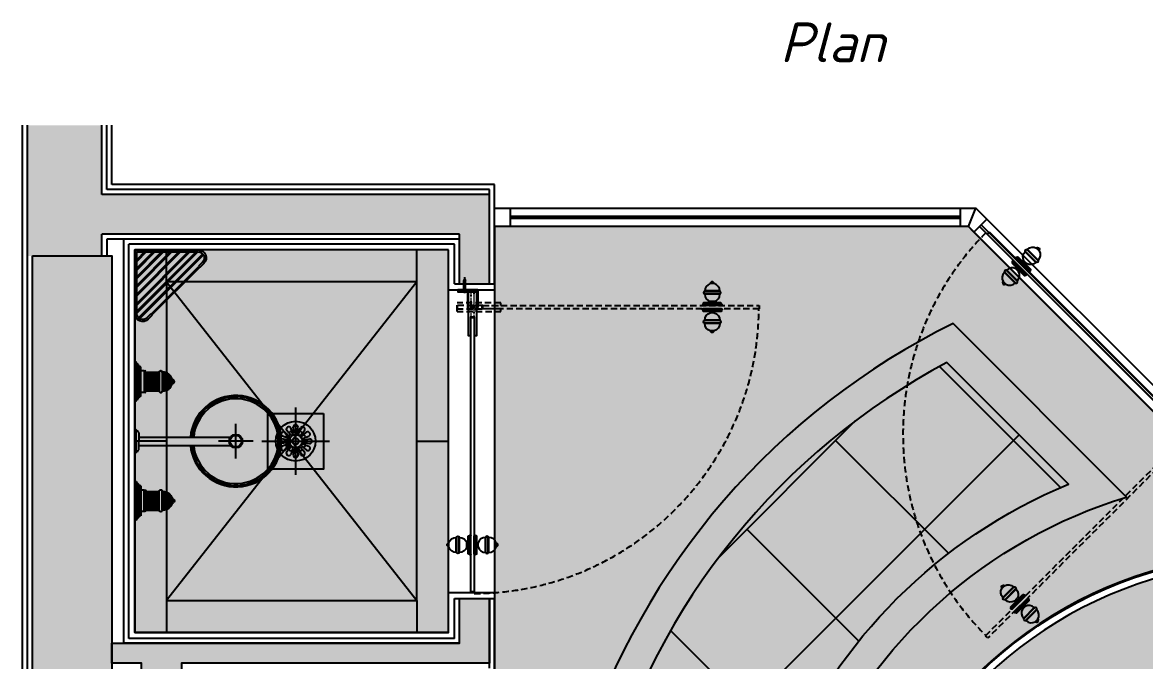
# Model space of a CAD drawing. Header units: millimetres. Extents: x -2167 to 6463, y 877 to 4714.
# Drawn here: x 2012 to 4836, y 3108 to 4714 of the extents above; entities that cross this region are included whole.
import ezdxf

# ---------------------------------------------------------------- set-up
doc = ezdxf.new("R2010")
doc.units = ezdxf.units.MM
doc.linetypes.add('ACAD_ISO03W100', pattern=[30, 12, -18])
doc.linetypes.add('HIDDEN2', pattern=[4.762499999999999, 3.175, -1.5875])
for name, color, linetype in [('1', 7, 'Continuous'), ('Doors', 3, 'Continuous'), ('floor', 172, 'Continuous'), ('G_board', 3, 'Continuous'), ('hatch', 252, 'Continuous'), ('sanit acces', 175, 'Continuous'), ('Sanitari', 144, 'Continuous'), ('stone', 4, 'Continuous'), ('tile', 210, 'Continuous'), ('wall', 5, 'Continuous')]:
    doc.layers.add(name, color=color, linetype=linetype)
doc.layers.add('marble', color=7, linetype='Continuous', true_color=0xfff8db)
doc.styles.add('ISO', font='isocpeui.ttf')

# ---------------------------------------------------------------- blocks, each defined once
blk = doc.blocks.new('1610')
at = {"lineweight": 0}
h = blk.add_hatch(color=254, dxfattribs=at)
edge = h.paths.add_edge_path()
edge.add_arc((0, 0), 805, 0, 360)
at = {"color": 0, "lineweight": 0}
for centre, radius in [((0, 0), 805), ((0, 0), 761.1782014534353), ((0, 0), 751.1782014534542), ((0, 0), 612.4648799058151), ((0, 0), 595.3313789660756), ((-530.3921709597344, 6.621121428906918e-10), 46.57168988481109), ((-530.3921709597926, 6.039044819772243e-10), 30.52374578380661)]:
    blk.add_circle(centre, radius, dxfattribs=at)
for centre, radius, start, end in [((-732.6713391026715, 8.738947474084853), 19.73517700356676, 38.29237783301961, 158.2923778334063), ((-693.0598328752094, 8.512870408594608e-10), 31.96170538986819, 139.0010201702031, 220.9989798294822), ((-745.2295744260191, 7.785274647176266e-10), 35.01909332613735, 323.2182391309551, 36.78176086904488), ((-732.6713391026715, -8.738947472513246), 19.73517700356676, 201.7076221662063, 321.7076221669804)]:
    blk.add_arc(centre, radius, start, end, dxfattribs=at)
blk = doc.blocks.new('FLOOR DRAIN (top)')
at = {"color": 40}
for p, q in [((-7.275957614183426e-12, -84.83372583614255), (-7.275957614183426e-12, 84.83372583614255)), ((-84.83372583614255, 0), (84.83372583614255, 0))]:
    blk.add_line(p, q, dxfattribs=at)
at = {"color": 0}
for p, q in [((-6.828138290482457, 17.82054159107565), (-12.38042285987467, 33.43004157977293)), ((-2.996929575565446, 18.84711087291362), (-5.993260083647328, 35.14147668758915)), ((2.996929575419927, 18.84711087231244), (5.993260083640052, 35.14147668759006)), ((6.828138290467905, 17.82054159107565), (12.38042285986012, 33.43004157977293)), ((-18.84711087230244, 2.996929575423565), (-35.14147668758233, 5.99326008364369)), ((-17.82054159166728, 6.828138290660263), (-33.4300415797843, 12.38042285985966)), ((-14.82361201565072, 12.01897258181589), (-27.43678149614425, 22.7610538277072)), ((-12.01897258224199, 14.8236120161032), (-22.76105382772221, 27.43678149612742)), ((12.01897258222743, 14.8236120161032), (22.76105382770766, 27.43678149612742)), ((14.82361201563617, 12.01897258181589), (27.4367814961297, 22.7610538277072)), ((17.82054159165273, 6.828138290660263), (33.43004157976975, 12.38042285985966)), ((18.84711087228789, 2.996929575423565), (35.14147668756777, 5.99326008364369)), ((-18.84711087290634, -2.996929575561808), (-35.14147668758233, -5.99326008364369)), ((-17.82054159166, -6.828138290604329), (-33.43004157979158, -12.38042285975462)), ((-14.823612015658, -12.01897258176905), (-27.4367814961879, -22.7610538276208)), ((-12.01897258225654, -14.823612016065), (-22.76105382778042, -27.43678149605603)), ((-6.828138290511561, -17.82054159105382), (-12.38042285994743, -33.43004157973382)), ((-2.996929575565446, -18.84711087291362), (-5.993260083647328, -35.14147668758915)), ((2.996929575419927, -18.84711087231244), (5.993260083640052, -35.14147668759006)), ((6.828138290467905, -17.8205415910752), (12.38042285986012, -33.43004157977248)), ((12.01897258222743, -14.82361201610274), (22.76105382770766, -27.43678149612697)), ((14.82361201563617, -12.01897258181543), (27.4367814961297, -22.76105382770675)), ((17.82054159165273, -6.828138290659808), (33.43004157976975, -12.38042285985921)), ((18.84711087289179, -2.996929575561808), (35.14147668756777, -5.99326008364369))]:
    blk.add_line(p, q, dxfattribs=at)
blk.add_lwpolyline([(-70.00000000000728, 70), (69.99999999999272, 70), (69.99999999999272, -70), (-70.00000000000728, -70), (-70.00000000000728, 70)], dxfattribs=at)
for centre, radius in [((-7.275957614183426e-12, 0), 50), ((-7.275957614183426e-12, 0), 16.52961161126177), ((0, 0), 7.8)]:
    blk.add_circle(centre, radius, dxfattribs=at)
for centre, radius, start, end in [((-17.50542444628081, 30.32028454900819), 5.9946834821357, 31.24860867098381, 208.7513913291787), ((-7.275957614183426e-12, 35.01084889254844), 5.9946834821357, 1.248608670874436, 178.7513913291255), ((17.50542444626626, 30.32028454900819), 5.9946834821357, 331.2486086708213, 148.7513913290162), ((-35.01084889254707, 0), 5.9946834821357, 91.24860867095373, 268.7513913290463), ((-30.32028454901592, 17.50542444626944), 5.9946834821357, 61.24860867083832, 238.7513913291243), ((0, 0), 27, 170.5589317933889, 189.4410682066368), ((0, 0), 27, 140.5589317934831, 159.4410682067066), ((-19.62613680682261, 0), 3.096525195560387, 284.5710687886054, 75.42893121139467), ((-16.99673305286706, 9.813068403410853), 3.096525195560387, 254.5710687886634, 45.42893121139386), ((0, 0), 27, 110.5589317935191, 129.4410682067642), ((-9.813068403418583, 16.99673305285569), 3.096525195560387, 224.5710687884776, 15.42893121138847), ((0, 0), 27, 80.55893179332888, 99.44106820667538), ((-7.275957614183426e-12, 19.62613680682216), 3.096525195560387, 194.5710687885867, 345.4289312114133), ((9.813068403404031, 16.99673305285569), 3.096525195560387, 164.5710687886115, 315.4289312115224), ((0, 0), 27, 50.55893179325238, 69.44106820648092), ((16.99673305285251, 9.813068403410853), 3.096525195560387, 134.5710687886061, 285.4289312113365), ((19.62613680680806, 0), 3.096525195560387, 104.5710687886053, 255.4289312113946), ((0, 0), 27, 20.55893179331781, 39.44106820653699), ((0, 0), 27, 350.5589317933632, 9.44106820661111), ((30.32028454900137, 17.50542444626944), 5.9946834821357, 301.2486086708757, 118.7513913291617), ((35.01084889253252, 0), 5.9946834821357, 271.2486086709537, 88.75139132904629), ((-30.32028454904503, -17.5054244461744), 5.9946834821357, 121.2486086708216, 298.7513913287586), ((0, 0), 27, 200.558931793147, 219.4410682064364), ((-17.5054244463463, -30.32028454895317), 5.9946834821357, 151.2486086706843, 328.7513913288825), ((-16.99673305286706, -9.813068403357192), 3.096525195560387, 314.5710687885147, 105.4289312113227), ((0, 0), 27, 230.5589317931862, 249.4410682064626), ((-9.813068403440411, -16.99673305282477), 3.096525195560387, 344.5710687883499, 135.428931211137), ((0, 0), 27, 260.5589317933246, 279.4410682066711), ((-7.275957614183426e-12, -19.62613680682216), 3.096525195560387, 14.57106878858668, 165.4289312114133), ((9.813068403404031, -16.99673305285523), 3.096525195560387, 44.5710687884776, 195.4289312113885), ((0, 0), 27, 290.5589317935191, 309.4410682067476), ((17.50542444626626, -30.32028454900774), 5.9946834821357, 211.2486086709838, 28.75139132917867), ((16.99673305285251, -9.813068403410398), 3.096525195560387, 74.57106878866347, 225.4289312113939), ((0, 0), 27, 320.558931793463, 339.4410682066821), ((30.32028454900137, -17.50542444626899), 5.9946834821357, 241.2486086708383, 58.75139132912432), ((-7.275957614183426e-12, -35.01084889254844), 5.9946834821357, 181.2486086708744, 358.7513913291256)]:
    blk.add_arc(centre, radius, start, end, dxfattribs=at)
blk = doc.blocks.new('corner soap basket(top)')
at = {"color": 0}
for p, q in [((158.592560498073, -5), (5, -158.5925604980748)), ((154.3499198109494, -5.000000000001819), (5, -154.3499198109539)), ((134.8324915610137, -5.000000000000909), (5, -134.8324915610174)), ((139.0751322481374, -5), (5, -139.0751322481392)), ((134.8324915610137, -5.000000000000909), (5, -134.8324915610174)), ((115.3150633110781, -5), (5, -115.3150633110781)), ((111.0724226239545, -5.000000000000909), (5, -111.0724226239563)), ((93.6763147175734, -4.999999999998181), (5, -93.67631471756886)), ((89.43367403044977, -4.999999999999091), (5, -89.43367403044795)), ((72.03756612406869, -5), (5, -72.0375661240696)), ((67.79492543694505, -5.000000000000909), (5, -67.79492543694778)), ((50.39881753057125, -5), (5, -50.39881753057034)), ((46.15617684344761, -4.999999999999091), (5, -46.15617684344579)), ((28.76006893705926, -5), (5, -28.76006893706108)), ((24.51742824993562, -5.000000000000909), (5, -24.51742824993926)), ((171.0894101196827, -9.899258284782263), (9.899258284778625, -171.0894101196845)), ((172.8946793680734, -12.33662972351522), (12.33662972351158, -172.894679368077)), ((41.20963209812908, -161.4177848998424), (161.4177848998297, -41.20963209812908)), ((43.3309524416909, -163.5391052434034), (163.5391052433915, -43.33095244168999)), ((160.7106781186594, -40.50252531694423), (164.2462120245909, -44.03805922287575)), ((40.50252531694423, -160.7106781186567), (44.03805922287575, -164.2462120245882))]:
    blk.add_line(p, q, dxfattribs=at)
for points in [[(0, 0), (160, 0, -0.6681786379192531), (174.1421356237333, -34.14213562373061), (164.2462120245909, -44.03805922287393)], [(44.03805922287575, -164.2462120245882), (34.14213562373334, -174.1421356237306, -0.668178637919275), (0, -160), (0, 0)], [(40.50252531694423, -160.7106781186558), (30.60660171780182, -170.6066017177982, -0.6681786379193446), (5, -160), (5, -5), (160, -5, -0.6681786379192852), (170.6066017178018, -30.60660171779818), (160.7106781186594, -40.5025253169415)]]:
    blk.add_lwpolyline(points, format="xyb", dxfattribs=at)
blk = doc.blocks.new('PP3UU (top)')
at = {"color": 0}
for p, q in [((0, 29.51732282142621), (0, -29.51732282142621)), ((0, 29.51732282142621), (2.71216874444508, 29.51732282142621)), ((3.99168910481967, -27.30604903740459), (3.99168910481967, 27.30604903744643)), ((10.12613449250784, 21.5233671526039), (10.12613449251512, 2.091837814077735e-11)), ((10.12613449250784, 10.5), (240.9650633133424, 10.5)), ((10.12613449250784, -21.52336715256206), (10.12613449251512, 2.091837814077735e-11)), ((10.12613449251512, -10.49999999999727), (240.9650633133424, -10.50000000001546)), ((0, -29.51732282142621), (2.71216874444508, -29.51732282142621))]:
    blk.add_line(p, q, dxfattribs=at)
at = {"color": 40}
for p, q in [((254.4999999999927, -43.4523721938649), (254.4999999999927, 43.45237219385581)), ((297.9523721938531, -7.275957614183426e-12), (211.0476278061324, -7.275957614183426e-12))]:
    blk.add_line(p, q, dxfattribs=at)
at = {"color": 0}
for radius in [17.1302221559381, 14.5]:
    blk.add_circle((254.4999999999927, -4.547473508864641e-12), radius, dxfattribs=at)
for centre, radius, start, end in [((254.4999999999927, -4.547473508864641e-12), 115.0066938353048, 185.2383439389275, 174.7616560610725), ((254.4999999999927, -4.547473508864641e-12), 111.3578819268951, 185.4104901309179, 174.5895098690821), ((254.4999999999927, -4.547473508864641e-12), 106.659214532483, 185.6495978615619, 174.3504021384382), ((1.584390446376347, 27.38892633853538), 2.408724865562433, 358.0282276890999, 62.08212359479052), ((-2.002377297452767, 14.98093192917258), 13.7805753469162, 28.34357964166875, 64.21035483496034), ((1.584390446376347, -27.38892633853538), 2.408724865562433, 297.9178764052095, 1.971772310900144), ((-2.002377297452767, -14.98093192913075), 13.7805753469162, 295.7896451650397, 331.6564203583313)]:
    blk.add_arc(centre, radius, start, end, dxfattribs=at)
blk = doc.blocks.new('shower knob(side view)')
at = {"color": 0}
for p, q in [((-6.174000008075382, 95.32569999987754), (6.17399999195186, 95.32569999987754)), ((-6.174000008075382, 95.32569999987754), (-6.174000008082658, 94.06469999991532)), ((-6.174000008082658, 94.06469999991532), (6.205052786615852, 94.06469999984256)), ((-4.410000008065253, 97.84769999986747), (4.409999991949007, 97.84769999986747)), ((6.17399999195186, 95.32569999987754), (6.173999991944584, 94.06469999984984)), ((-23.87831745684525, 70.988400000002), (23.87831744072173, 70.98839999974734)), ((-23.87831745687436, 69.47519999999713), (23.87831744063442, 69.47519999999713)), ((-23.87831745687436, 61.9091999999946), (23.87831744063442, 61.9091999999946)), ((-23.87831745687436, 60.39600000000064), (23.87831744068535, 60.39600000000064)), ((-23.31000000812492, 27.60999999999331), (-23.31000000812492, 60.39599999999336)), ((-22.78126188825263, 60.39600000000064), (-22.78126188825991, 27.60999999999331)), ((-22.05140572642995, 60.39600000000064), (-22.05140572645178, 27.60999999999331)), ((-21.35080769966589, 60.39600000000064), (-21.35080769966589, 27.60999999999331)), ((-20.33777477130207, 60.39600000000064), (-20.33777477128024, 27.60999999999331)), ((-19.91158789963811, 60.39600000000064), (-19.91158789963811, 27.60999999999331)), ((-17.83386235803482, 60.39600000000064), (-17.83386235802755, 27.60999999999331)), ((-16.50753181119944, 60.39600000000064), (-16.50753181120672, 27.60999999999331)), ((-14.15529530622007, 60.39600000000064), (-14.15529530622734, 27.60999999999331)), ((-12.07132375053334, 60.39600000000064), (-12.07132375054061, 27.60999999999331)), ((-9.510025099720224, 60.39600000000064), (-9.510025099720224, 27.60999999999331)), ((-6.905312774382764, 60.39600000000064), (-6.90531277439004, 27.60999999999331)), ((-4.229051271096978, 60.39600000000064), (-4.229051271082426, 27.60999999999331)), ((-1.361323750541487, 60.39600000000064), (-1.361323750541487, 27.60999999999331)), ((1.361323734432517, 60.39600000000064), (1.361323734439793, 27.60999999999331)), ((4.26010404961562, 60.39600000000064), (4.260104049630172, 27.60999999999331)), ((6.936365552930511, 60.39600000000064), (6.936365552930511, 27.60999999999331)), ((9.541077878260694, 60.39600000000064), (9.541077878260694, 27.60999999999331)), ((12.10237652909564, 60.39600000000064), (12.10237652908108, 27.60999999999331)), ((14.18634808478237, 60.39600000000064), (14.18634808477509, 27.60999999999331)), ((16.53858458975446, 60.39600000000064), (16.53858458975446, 27.60999999999331)), ((17.86491513656074, 60.39600000000064), (17.86491513656802, 27.60999999999331)), ((19.9426406781713, 60.39600000000064), (19.94264067817858, 27.60999999999331)), ((20.3272205319081, 60.39600000000064), (20.3272205319081, 27.60999999999331)), ((21.35080768341868, 60.39600000000064), (21.35080768341868, 27.60999999999331)), ((22.08245850497769, 60.39600000000064), (22.08245850499225, 27.60999999999331)), ((22.81231466680038, 60.39600000000064), (22.81231466680038, 27.60999999999331)), ((23.30999999195046, 27.60999999999331), (23.30999999195046, 60.39599999999336)), ((-49.99999999999272, 0), (49.99999999999272, 0)), ((-44.99999999999272, 5.000000000021828), (45, 5.000000000163709)), ((-40.99999999999272, 8.999999999992724), (41, 8.999999999992724)), ((-38.99999999999272, 10.99999999999272), (39, 10.99999999999272)), ((37.50000000000728, 14.99999999999272), (-37.49999999999272, 14.99999999999272)), ((-37.49999999999272, 14.99999999999272), (-37.49999999999272, 10.99999999999272)), ((-27.09000000813103, 23.82699999999022), (27.09000872382603, 23.82699999999022)), ((-27.0900000081383, 23.82699999999022), (-27.09000000813103, 14.99999999999272)), ((-25.20000000813161, 27.60999999999331), (25.19999999194988, 27.60999999999331)), ((27.09000872382603, 23.82699999999022), (27.09000872381876, 14.99999999999272)), ((37.50000000000728, 14.99999999999272), (37.50000000000728, 10.99999999999272))]:
    blk.add_line(p, q, dxfattribs=at)
blk.add_lwpolyline([(22.99531504541665, 14.99999999999272), (-22.99531504540209, 14.99999999999272)], dxfattribs=at)
for centre, radius, start, end in [((-44.99999999999272, 0), 5, 90, 180), ((-40.99999999999272, 5), 4, 89.9999998570096, 180), ((-38.99999999999272, 9), 2, 90, 180), ((39, 8.99999999996362), 2, 359.9999999997916, 90), ((41, 4.99999999996362), 4, 359.9999999997916, 90.00000014257353), ((44.99999999999272, -4.001776687800884e-11), 5, 359.9999999997916, 90)]:
    blk.add_arc(centre, radius, start, end, dxfattribs=at)
for centre, major_axis, ratio, start_param, end_param in [((-8.061761036515236e-09, 70.98839999987467), (1.047006039384112e-09, 23.89726849434171), 0.9992069785901462, 0.262878660314567, 1.570897669687058), ((1.826704582264938, 70.7621122240671), (2.918748549068507e-09, 24.62853619416965), 0.9992069785899333, 0.3296301994474866, 1.561608165743972), ((2.435731389530702, 71.07897266492728), (-2.425275059872128e-09, 24.50673872273956), 0.9992069785902998, 0.3541691126635977, 1.574492162039661), ((5.677294415159849, 70.69975925869585), (5.176334895781702e-09, 26.0373160019231), 0.9992069785900203, 0.4570377649190847, 1.559710443428666), ((6.702236941848241, 70.41892354509037), (-6.571520838603903e-09, 26.64103415994374), 0.9992069785902775, 0.4787536632175904, 1.549418784338781), ((8.664723113790387, 71.38282768212957), (-2.889968269314154e-09, 26.52254910506027), 0.9992069785899803, 0.544875129882203, 1.585668284150211), ((12.45223547725618, 70.69917200052441), (1.555811802258059e-09, 28.98419434341907), 0.9992069785898644, 0.6331845885163476, 1.560817343258512), ((16.56161016668921, 71.21815992835036), (2.566512285042093e-09, 30.74214256853016), 0.9992069785897753, 0.7330054277140738, 1.578270173793978), ((19.62221104131459, 72.3178068332345), (-1.80025001136038e-09, 31.7465354923154), 0.9992069785900509, 0.8161703024044678, 1.612684225819881), ((24.92766171297262, 73.28092492969154), (-1.341433250518257e-08, 34.54118060616594), 0.9992069785908669, 0.9251559532139013, 1.637215926449135), ((32.297904088613, 74.77919938728883), (4.812335984933723e-09, 39.41703758409474), 0.9992069785898282, 1.059545933773482, 1.667116790798849), ((-8.314326178660849, 98.70400738938042), (-3.919171503131757e-09, 4.000153902332207), 0.999206978589995, 3.706675288387369, 4.49665074164573), ((50.60622382083966, 75.15196620899587), (6.294900702273317e-09, 55.09981369705093), 0.9992069785896692, 1.220426735588988, 1.646432493764808), ((-8.061761036515236e-09, 95.32569999988482), (2.613325688434815e-13, 4.665699999987055), 0.9992069785905858, -0.9997168573427507, 0.9997168573428628), ((198.8082700979576, 74.83953144203406), (3.358284650484213e-08, 200.3654724267974), 0.9992069785863301, 1.474697979125479, 1.590018044930262), ((-198.8082701140738, 74.83953144203406), (7.217763226502533e-08, 200.3654724246129), 0.9992069785972078, 4.693167262776534, 4.808487328582578), ((-50.60622383696318, 75.15196620899587), (-6.305023291853212e-09, 55.09981369705445), 0.9992069785897372, 4.636752813414598, 5.062758571590392), ((-32.29790410472924, 74.77919938728883), (-4.801627419955397e-09, 39.41703758409472), 0.9992069785898288, 4.616068516381008, 5.223639373406376), ((-24.92766172908887, 73.28092492969154), (-2.824178893213092e-09, 34.54118060618726), 0.9992069785901978, 4.645969380260744, 5.358029353495472), ((-19.62221105743083, 72.3178068332345), (-1.317672972151145e-08, 31.74653549233051), 0.9992069785895428, 4.670501080888331, 5.467015004303277), ((-16.56161018280545, 71.21815992835036), (1.397581093430644e-09, 30.74214256851563), 0.9992069785902491, 4.704915133514449, 5.550179879594881), ((8.314326162544603, 98.70400738938042), (4.781875784765024e-09, 4.000153902333964), 0.9992069785913225, 1.786534565749256, 2.576510019007022), ((-12.4522354933797, 70.69917200052441), (-1.172347369595747e-09, 28.98419434342133), 0.9992069785900375, -1.560817343245293, -0.6331845885032346), ((-8.66472312991391, 71.38282768212957), (5.95864482751423e-09, 26.52254910505461), 0.9992069785904707, 4.69751702314498, 5.738310177413344), ((-6.702236957964487, 70.41892354509037), (-6.870335643690329e-09, 26.6410341599547), 0.9992069785898835, -1.549418784842944, -0.4787536637225371), ((-5.677294431283372, 70.69975925869585), (-5.17284993063504e-09, 26.03731600192309), 0.9992069785900205, -1.559710443428533, -0.4570377649189505), ((-2.435731405646948, 71.07897266492728), (1.608911055738364e-09, 24.50673872273816), 0.9992069785900598, 4.708693145106638, 5.929016194482857), ((-1.82670459838846, 70.7621122240671), (7.665180214829195e-09, 24.62853619416392), 0.9992069785901595, -1.561608165314568, -0.3296301990174053), ((-8.061761036515236e-09, 70.98839999987467), (-1.780721601663642e-09, 23.89726849434206), 0.9992069785902189, 4.712388980310233, 6.020306646826742), ((-23.87831745680887, 65.69219999999768), (-1.095157298244635e-09, 3.782999999999902), 0.9992069785900636, -2.897242445953907e-10, 3.141592653300069), ((-23.87831745684525, 70.2318000000123), (-2.772665143030834e-09, 0.7566000000001623), 0.9992069785898231, -3.677170790084006e-09, 3.141592649912623), ((-23.87831745687436, 61.15260000000126), (2.316662589853131e-09, 0.7566000000001621), 0.9992069785898235, 2.987374347895866e-09, 3.141592656577167), ((23.87831744068535, 70.23179999999411), (-3.55330638028872e-09, 0.7565999999999347), 0.9992069785901233, 3.141592648812658, 6.283185302402451), ((23.87831744063442, 65.69219999999768), (-1.095157298244635e-09, 3.782999999999902), 0.9992069785900636, 3.141592653300068, 6.283185306889862), ((23.87831744068535, 61.15260000000126), (-4.985617821473929e-09, 0.7565999999999347), 0.9992069785901233, 3.14159264699506, 6.283185300584853), ((-25.20000000813161, 25.71849999999176), (7.434643805509004e-10, 1.891499999999951), 0.9992069785881401, 3.933671166578279e-10, 3.14159265398316), ((25.19999999194988, 25.71849999999176), (-1.59495185103974e-09, 1.89149999999995), 0.9992069785919867, 3.141592652745903, 6.283185306335696)]:
    blk.add_ellipse(centre, major_axis=major_axis, ratio=ratio, start_param=start_param, end_param=end_param, dxfattribs=at)
blk = doc.blocks.new('detail1')
at = {"color": 40}
for p, q in [((31.2200011071327, 33), (-8.610556093932246, 33)), ((-50.99999999998545, 13), (-36.99999999998545, 13)), ((-43.99999999998545, 20), (-43.99999999998545, 6))]:
    blk.add_line(p, q, dxfattribs=at)
for p, q in [((-2.5, 35), (-5, 37.5)), ((-2.5, 30.99999999999272), (-5, 28.49999999998545)), ((-2.5, 35), (23.50000000000728, 34.99999999999272)), ((-2.5, 31), (23.50000000000728, 31)), ((27.00000000162254, 33), (23.50000000162254, 35)), ((27.00000000162254, 33), (23.50000000162254, 31)), ((-5, 25.99999999998545), (-43.99999999999636, 26)), ((0, 0), (-43.99999999999636, -7.275957614183426e-12))]:
    blk.add_line(p, q)
at = {"linetype": 'ACAD_ISO03W100', "ltscale": 0.1}
blk.add_line((-49.99999999998909, 2), (-49.99999999999272, 24), dxfattribs=at)
for points in [[(-3.637978807091713e-12, 35), (0, 50), (-5, 50), (-4.999999999992724, 0), (0, -7.275957614183426e-12), (-3.637978807091713e-12, 31)], [(-4.999999999996362, 24), (-115, 24), (-114.9999999999964, 17), (-69.99999999999272, 17), (-69.99999999999272, 9), (-114.9999999999964, 9), (-114.9999999999964, 2), (-5, 2)]]:
    blk.add_lwpolyline(points)
blk.add_lwpolyline([(-69.99999999999272, 9), (-5, 9), (-5, 17), (-69.99999999999272, 17)], dxfattribs=at)
blk.add_circle((-43.99999999998545, 13), 4, dxfattribs=at)
for centre, radius, start, end in [((-44.73716360600156, 18.21149081802287), 7.823316781247921, 84.59319930041832, 132.2766983454257), ((-44.73716360599792, 7.788509181933478), 7.823316781220514, 227.7233016544201, 275.4068006995817)]:
    blk.add_arc(centre, radius, start, end)
blk = doc.blocks.new('inside towel rail 209')
at = {"color": 0}
for p, q in [((-58.29999999999563, 3.500000006404093), (-58.29999999999563, -3.499999993595907)), ((-56.30000000000291, 4.900000006404184), (-56.30000000000291, -4.89999999359577)), ((-56.30000000000291, 4.900000006404184), (-55.30000000003201, 4.900000006409641)), ((-55.30000000003201, 4.900000006409641), (-55.29999999997381, -4.924645068727045)), ((-37.00000000010186, 18.95104560064613), (-36.99999999989814, -18.95104558783794)), ((-35.8000000000975, 18.95104560066886), (-35.8000000000975, -18.95104558776677)), ((-29.8000000000975, 18.95104560066886), (-29.8000000000975, -18.95104558776677)), ((-28.60000000010041, 18.95104560066886), (-28.60000000010041, -18.9510455878152)), ((-10.30000000016298, 4.900000006409641), (-10.30000000022119, -4.924645068727045)), ((-10.30000000016298, 4.900000006409641), (-7, 4.900000006409641)), ((-56.30000000000291, -4.89999999359577), (-55.29999999998108, -4.899999993590541)), ((-10.30000000022119, -4.924645068736027), (-7, -4.924645068736027))]:
    blk.add_line(p, q, dxfattribs=at)
for points in [[(-7, 21.50000000642683), (-7, -21.59790880518574)], [(-4, 23.00000000642683), (-4, -23.11096911856578)], [(0, 22.99531504541221), (0, -22.99531504541221)]]:
    blk.add_lwpolyline(points, dxfattribs=at)
for centre, radius, start, end in [((-56.30000000001019, 6.403865882020909e-09), 3.699999999989814, 122.720443366297, 237.2795566337029), ((-58.97907009477058, 6.598671570365127), 3.172207694160007, 282.3608905032269, 327.6231498938538), ((-37, 6.404093255696353e-09), 18.95104559424476, 89.99419348250375, 164.9381622426035), ((-36.40000000011059, 18.95104560064885), 0.6, 359.9999999956944, 180.0000000003192), ((-32.8000000000975, 18.95104560062043), 3, 0, 180), ((-29.20000000009895, 18.95104560066886), 0.6, 0, 180.0000000046248), ((-28.600000000195, 6.404093255696353e-09), 18.95104559424476, 15.06183775739655, 90.00580651749627), ((-5.5, 21.50000000642683), 1.5, 0, 180), ((-2, 23.00000000642683), 2, 359.8657859988268, 180), ((-58.97907009477058, -6.598671557556941), 3.172207694160007, 32.37685010614623, 77.63910949677313), ((-37, 6.404093255696353e-09), 18.95104559424476, 195.0618377580836, 270.0000000004169), ((-36.40000000009604, -18.9510455878152), 0.6, 180, 4.62478095122247e-09), ((-32.8000000000975, -18.95104558776677), 3, 180, 0), ((-29.20000000009895, -18.9510455878152), 0.6, 179.9999999953752, 0), ((-28.600000000195, 6.404093255696353e-09), 18.95104559424476, 269.9999999995831, 344.9381622419165), ((-5.5, -21.61096911856578), 1.5, 179.5011453818821, 0), ((-2, -22.99999999357317), 2, 180, 0.1342140011732482)]:
    blk.add_arc(centre, radius, start, end, dxfattribs=at)
blk = doc.blocks.new('glass door 760')
at = {"color": 30, "linetype": 'HIDDEN2', "ltscale": 5}
blk.add_line((-55, 36.49999999998909), (-33, 36.49999999997453), dxfattribs=at)
at = {"color": 40}
for p, q in [((-44, -9.500000000010914), (-44, 4.499999999989086)), ((-51, -2.500000000010914), (-37, -2.500000000010914))]:
    blk.add_line(p, q, dxfattribs=at)
at = {"linetype": 'ACAD_ISO03W100', "ltscale": 0.1}
blk.add_line((-33, -8.500000000010914), (-55, -8.500000000010914), dxfattribs=at)
at = {"color": 30, "linetype": 'HIDDEN2', "ltscale": 5}
for points in [[(-55, 36.49999999998909), (-55, -73.50000000002547), (-48, -73.50000000001091), (-48, -28.50000000001091), (-40, -28.50000000001091), (-40, -73.50000000001091), (-33, -73.50000000001091), (-33, 36.49999999997453)], [(-40, -28.50000000001091), (-40, 36.49999999997453), (-48, 36.49999999997453), (-48, -28.50000000001091)]]:
    blk.add_lwpolyline(points, dxfattribs=at)
blk.add_lwpolyline([(-760, 1.499999999989086), (-68, 1.500000000003638), (-68, -6.499999999996362), (-760, -6.500000000010914)], close=True)
blk.add_lwpolyline([(-48, -723.50000000002), (-48, -26.50000000001091), (-40, -26.50000000001091), (-40, -723.50000000002)], close=True, dxfattribs=at)
at = {"linetype": 'ACAD_ISO03W100', "ltscale": 0.1}
blk.add_circle((-44, -2.500000000010914), 4, dxfattribs=at)
at = {"color": 30, "linetype": 'HIDDEN2', "ltscale": 5}
blk.add_arc((-44, -2.500000000010914), 720.6149640016353, 180.32008482377, 269.6819838689199, dxfattribs=at)
at = {"extrusion": (0, 0, -1), "zscale": -1, "rotation": 270}
blk.add_blockref('inside towel rail 209', (642.2345218124101, 1.500000000003638), dxfattribs=at)
blk.add_blockref('detail1', (0, -15.49999999999636))
at = {"rotation": 90}
blk.add_blockref('inside towel rail 209', (-642.2345218124101, -6.499999999996362), dxfattribs=at)
at = {"xscale": -1, "rotation": 180}
blk.add_blockref('inside towel rail 209', (-48, -605.734521812401), dxfattribs=at)
at = {"extrusion": (0, 0, -1), "xscale": -1, "zscale": -1, "rotation": 180}
blk.add_blockref('inside towel rail 209', (40, -605.734521812401), dxfattribs=at)

msp = doc.modelspace()

# ---------------------------------------------------------------- hatches: boundary and pattern name
at = {"layer": '1', "true_color": 0x202222}
for points in [[(2212.181841193669, 4455.601842262651), (2024.681841193727, 4455.601842262651), (2024.681841193727, 4126.457759684345), (2212.181841193786, 4126.457759684345), (2212.181841193786, 4181.457759683879), (3112.181841193844, 4181.457759683879), (3112.181841193786, 4056.457759683923), (3187.181841193844, 4056.457759683886), (3187.181841193844, 4281.457759683883), (2212.181841193669, 4281.457759683883)], [(2037.149305163446, 4126.457759684345), (2237.181841193727, 4126.457759684345), (2237.181841193727, 1126.457759684345), (2037.149305163446, 1126.457759684345)]]:
    msp.add_hatch(color=250, dxfattribs=at).paths.add_polyline_path(points)
h = msp.add_hatch(color=250, dxfattribs=at)
h.paths.add_polyline_path([(4324.954959263123, 1450.504644864937), (4350.556507032277, 1450.504644864937), (4559.603392212739, 1241.457759684366), (4324.954959263123, 1241.457759684345)], flags=16)
h.paths.add_polyline_path([(5749.016608879465, 3401.457759684356), (6234.310000546364, 3401.457759684359), (6234.310000546247, 2916.164368017598)], flags=17)
h.paths.add_polyline_path([(6463.075260307669, 3401.457759684366), (6463.075260307669, 3501.457759684381), (6334.310000546306, 3501.457759684381), (6334.310000546247, 3676.45775968724), (6234.310000546422, 3676.457759684385), (6234.310000546364, 3501.457759684377), (5206.02370771495, 3501.457759684381), (5065.921652897989, 3641.559814501372), (4995.210974779417, 3570.849136382683), (5164.602351477748, 3401.457759684359), (5607.595252642437, 3401.457759684359), (6234.310000546247, 2774.74301178052), (6234.310000546247, 1868.172507588166), (5607.595252642495, 1241.457759684381), (4701.024748450116, 1241.457759684381), (4401.024748450232, 1541.457759684308), (4212.181841193611, 1541.457759684308), (4212.181841193553, 1241.457759684046), (3112.181841193611, 1241.457759684257), (3112.181841193611, 1541.457759684257), (2412.181841193611, 1541.457759684345), (2412.181841193786, 3101.457759684381), (3187.181841193844, 3101.457759684468), (3187.181841193844, 3263.957759684363), (3112.18184119396, 3263.957759684366), (3112.18184119396, 3151.457759684366), (2237.181841193669, 3151.457759684374), (2237.181841193727, 3101.457759684363), (2312.181841193436, 3101.457759684374), (2312.181841193611, 1441.457759684345), (2999.408723124099, 1441.457759684345), (2999.408723124099, 1241.457759684345), (2237.181841193727, 1241.457759684345), (2237.181841193727, 1141.457759684345), (5649.016608879407, 1141.457759684352), (6334.310000546306, 1826.751151351229), (6334.310000546306, 3401.457759684359)])
at = {"layer": 'hatch', "true_color": 0xfbeca2}
msp.add_hatch(color=41, dxfattribs=at).paths.add_polyline_path([(3004.681841193902, 4061.457759683959), (2374.681841193844, 4061.457759683959), (2374.681841193844, 3258.957759684381), (3004.681841193902, 3258.957759684381)])
h = msp.add_hatch(color=41, dxfattribs=at)
edge = h.paths.add_edge_path()
edge.add_line((2719.156804559258, 1846.457759684345), (3903.81768704197, 1846.457759684323))
edge.add_arc((5159.065582065057, 2315.02905024563), 1339.853101014503, 112.5741946457481, 200.4700925305529, ccw=False)
edge.add_line((4644.723469664314, 3552.226901726703), (4338.601620638889, 3858.348750752393))
edge.add_arc((5160.691182878421, 2315.076577352258), 1748.576635304945, 118.0438948410919, 164.0201739915351)
edge.add_line((3479.681841193844, 2796.457759684497), (2717.633668978669, 2796.457759684454))
edge.add_line((2717.633668978669, 2796.457759684454), (2719.156804559258, 1846.457759684345))
h = msp.add_hatch(color=41, dxfattribs=at)
edge = h.paths.add_edge_path()
edge.add_line((5154.310000546306, 3126.457759684366), (5154.310000546306, 3376.394771556443))
edge.add_line((5154.310000546306, 3376.394771556443), (5597.302901710762, 3376.394771556443))
edge.add_line((5597.302901710762, 3376.394771556443), (6209.310000546306, 2764.387672720834))
edge.add_line((6209.310000546306, 2764.387672720834), (6209.310000546306, 1878.52784664775))
edge.add_line((6209.310000546306, 1878.52784664775), (5597.239913582773, 1266.457759684374))
edge.add_line((5597.239913582773, 1266.457759684374), (4711.380087509839, 1266.457759684374))
edge.add_line((4711.380087509839, 1266.457759684374), (4411.380087509897, 1566.457759684316))
edge.add_line((4411.380087509897, 1566.457759684316), (4405.345044028043, 1572.492803166209))
edge.add_line((4405.345044028043, 1572.492803166209), (4585.08904169107, 1752.236800829236))
edge.add_arc((5154.310000546189, 2321.457759684396), 804.9999999999559, 225.000000000002, 449.9999999999916)
h = msp.add_hatch(color=41, dxfattribs=at)
h.paths.add_polyline_path([(4119.372988674237, 2321.457759684366), (4349.310000546306, 2321.457759684366, -0.1989123673796582), (4585.089041691128, 2890.678718539541), (4422.49902135061, 3053.268738880062, 0.1989123673796555)])
h.paths.add_polyline_path([(4585.089041691128, 2890.678718539541, -0.1924626567974498), (5134.310000546306, 3126.209274128421), (5134.310000546306, 3356.201505035227, 0.1938944738664209), (4422.49902135061, 3053.268738880062)])
h.paths.add_polyline_path([(4349.310000546306, 2321.457759684366), (4119.372988674237, 2321.457759684366, 0.1938944738664221), (4408.493545794598, 1603.925576180118), (4571.122611889063, 1766.55464227455, -0.1924626567974549)])
at = {"layer": 'marble'}
h = msp.add_hatch(color=256, dxfattribs=at)
edge = h.paths.add_edge_path()
edge.add_line((3199.681841193844, 3076.457759684468), (2437.181841193669, 3076.457759684388))
edge.add_line((2437.181841193669, 3076.457759684388), (2439.605946771713, 1566.457759684352))
edge.add_line((2439.605946771713, 1566.457759684352), (4408.356885726942, 1566.457759684312))
edge.add_arc((5160.69118287848, 2315.076577352185), 1061.337377480386, 90.34448708440351, 224.8581695481631, ccw=False)
edge.add_line((5154.310000546306, 3376.39477155645), (4977.533305249613, 3553.171466852844))
edge.add_line((4977.533305249613, 3553.171466852844), (5008.646003618574, 3584.284165221823))
edge.add_line((5008.646003618574, 3584.284165221823), (4392.472409171663, 4200.457759684243))
edge.add_line((4392.472409171663, 4200.457759684243), (3199.681841193844, 4200.457759684243))
edge.add_line((3199.681841193844, 4200.457759684243), (3199.681841193844, 3076.457759684468))
edge = h.paths.add_edge_path(flags=16)
edge.add_line((2639.285130905657, 1766.457759684352), (4024.914192122902, 1766.457759684326))
edge.add_arc((5159.065582065115, 2315.02905024563), 1259.853101014538, 107.016945009599, 205.812327944304, ccw=False)
edge.add_line((4790.363883263577, 3519.723573117226), (4353.994864263543, 3956.092592117606))
edge.add_arc((5160.691182878363, 2315.076577352254), 1828.576635304919, 116.1779677773845, 162.1243327041638)
edge.add_line((3420.389362487913, 2876.362676528719), (2637.50534279758, 2876.457759684457))
edge.add_line((2637.50534279758, 2876.457759684457), (2639.285130905657, 1766.457759684352))
at = {"layer": 'stone', "true_color": 0xa87d05}
h = msp.add_hatch(color=44, dxfattribs=at)
h.paths.add_polyline_path([(3084.681841193902, 4141.457759683959), (2294.681841193844, 4141.457759683959), (2294.681841193844, 3178.957759684381), (3084.681841193902, 3178.957759684381)])
h.paths.add_polyline_path([(3004.681841193902, 4061.457759683959), (2374.681841193844, 4061.457759683959), (2374.681841193844, 3258.957759684381), (3004.681841193902, 3258.957759684381)], flags=16)
h = msp.add_hatch(color=44, dxfattribs=at)
edge = h.paths.add_edge_path(flags=16)
edge.add_line((2719.156804559258, 1846.457759684345), (3903.81768704197, 1846.457759684323))
edge.add_arc((5159.065582065057, 2315.02905024563), 1339.853101014503, 112.5741946457481, 200.4700925305529, ccw=False)
edge.add_line((4644.723469664314, 3552.226901726703), (4338.601620638889, 3858.348750752393))
edge.add_arc((5160.691182878421, 2315.076577352258), 1748.576635304945, 118.0438948410919, 164.0201739915351)
edge.add_line((3479.681841193844, 2796.457759684497), (2717.633668978669, 2796.457759684454))
edge.add_line((2717.633668978669, 2796.457759684454), (2719.156804559258, 1846.457759684345))
edge = h.paths.add_edge_path()
edge.add_line((2639.285130905657, 1766.457759684352), (4024.914192122902, 1766.457759684326))
edge.add_arc((5159.065582065115, 2315.02905024563), 1259.853101014538, 107.016945009599, 205.812327944304, ccw=False)
edge.add_line((4790.363883263577, 3519.723573117226), (4353.994864263543, 3956.092592117606))
edge.add_arc((5160.691182878363, 2315.076577352254), 1828.576635304919, 116.1779677773845, 162.1243327041638)
edge.add_line((3420.389362487913, 2876.362676528719), (2637.50534279758, 2876.457759684457))
edge.add_line((2637.50534279758, 2876.457759684457), (2639.285130905657, 1766.457759684352))

# ---------------------------------------------------------------- linework, layer by layer
at = {"color": 152, "lineweight": 0}
msp.add_line((2237.149305163446, 1501.457759684345), (2237.149305163446, 3170.636788899414), dxfattribs=at)
at = {"color": 164, "lineweight": 0}
msp.add_lwpolyline([(5154.310000546306, 3126.457759684366), (5154.310000546306, 3376.394771556443), (5597.302901710762, 3376.394771556443), (6209.310000546306, 2764.387672720834), (6209.310000546306, 1878.52784664775), (5597.239913582773, 1266.457759684374), (4711.380087509839, 1266.457759684374), (4411.380087509897, 1566.457759684316), (4405.345044028043, 1572.492803166209), (4585.08904169107, 1752.236800829236, 1.49660576266537), (5154.310000546306, 3126.457759684366), (5154.310000546306, 3126.457759684366)], format="xyb", dxfattribs=at)
at = {"layer": 'Doors', "color": 4, "ltscale": 10}
for p, q in [((3239.681841193844, 4246.457759683904), (4372.472409171663, 4246.457759684228)), ((5004.202352801251, 3653.781639908324), (4439.141456703335, 4218.842536006137)), ((4372.472409171663, 4200.457759684243), (3239.681841193786, 4200.45775968521)), ((4985.14852894764, 3607.781639908339), (4406.614544803771, 4186.315624068673))]:
    msp.add_line(p, q, dxfattribs=at)
at = {"layer": 'Doors', "ltscale": 10}
for p, q in [((4372.472409171663, 4200.457759684243), (4372.472409171663, 4246.457759684221)), ((4392.472409171663, 4200.457759684243), (4411.526233025274, 4246.457759684228)), ((3239.181841193611, 4226.457759683886), (4372.472409171605, 4226.457759684221)), ((4372.472409171663, 4220.457759684257), (3239.181841193553, 4220.45775968521)), ((4406.614544803771, 4186.315624068673), (4439.141456719401, 4218.842536022195)), ((4991.675440874387, 3629.538999222208), (4420.75668040759, 4200.457759689009)), ((4995.91808156055, 3633.781639908328), (4424.999321091193, 4204.70040037758))]:
    msp.add_line(p, q, dxfattribs=at)
for points in [[(3199.681841193844, 4200.457759685127), (3199.681841193844, 4246.457759683915), (3239.681841193844, 4246.457759683915), (3239.681841193786, 4200.457759685094), (3199.681841193844, 4200.457759685094)], [(4372.472409171663, 4200.457759684257), (4372.472409171663, 4246.457759684221), (4411.526233025274, 4246.457759684221), (4439.141456703335, 4218.842536006148), (4406.614544803771, 4186.315624068673), (4392.472409176495, 4200.457759695943), (4372.472409171663, 4200.457759695943)]]:
    msp.add_lwpolyline(points, dxfattribs=at)
at = {"layer": 'floor'}
for p, q in [((2374.681841193844, 4061.457759683959), (2374.681841193727, 4141.457759683886)), ((3004.681841193902, 4061.457759683959), (3004.681841193902, 4141.457759683886)), ((2374.681841193844, 4061.457759683777), (3004.681841193902, 3258.957759684316)), ((3004.681841193902, 4061.457759683959), (2374.681841193844, 3258.957759684381)), ((4319.433670148341, 3847.984287167004), (4624.007982046605, 3543.40997526874)), ((3763.858641833387, 3366.922146726411), (4108.845613504265, 3711.909118397292)), ((2718.394254791347, 1874.566273974466), (4520.389176104014, 3676.561195287133)), ((2374.681841193844, 3660.20775968417), (2294.681841193786, 3660.207759684134)), ((3004.681841193902, 3660.20775968417), (3084.681841193902, 3660.20775968417)), ((4059.068711921078, 3661.457759684388), (4342.908836954477, 3377.617634651004)), ((3835.622969066113, 3438.012016829438), (4116.733243900206, 3156.901741995352)), ((2374.681841193844, 3258.957759684381), (2374.681841193844, 3178.957759684381)), ((3004.681841193902, 3258.957759684381), (3004.681841193902, 3178.957759684381)), ((3643.093975321419, 3183.649524864199), (3944.97590218627, 2881.767597999351))]:
    msp.add_line(p, q, dxfattribs=at)
for points in [[(3199.681841193844, 3076.457759684468), (3199.681841193844, 3076.457759684468), (2437.181841193669, 3076.457759684388), (2439.605946771713, 1566.457759684352), (4408.356885726942, 1566.457759684312, -0.6651136422430083), (5154.310000546306, 3376.39477155645), (4977.533305249613, 3553.171466852844), (5008.646003618574, 3584.284165221823), (4392.472409171663, 4200.457759684243), (3199.681841193844, 4200.457759684243), (3199.681841193844, 3076.457759684468)], [(2719.156804559258, 1846.457759684345), (3903.81768704197, 1846.457759684323, -0.4034979441627846), (4644.723469664314, 3552.226901726703), (4338.601620638889, 3858.348750752393, 0.2033445157310356), (3479.681841193844, 2796.457759684497), (2717.633668978669, 2796.457759684454), (2719.156804559258, 1846.457759684345)]]:
    msp.add_lwpolyline(points, format="xyb", dxfattribs=at)
for points in [[(3084.681841193902, 4141.457759683959), (2294.681841193844, 4141.457759683959), (2294.681841193844, 3178.957759684381), (3084.681841193902, 3178.957759684381)], [(3004.681841193902, 4061.457759683959), (2374.681841193844, 4061.457759683959), (2374.681841193844, 3258.957759684381), (3004.681841193902, 3258.957759684381)]]:
    msp.add_lwpolyline(points, close=True, dxfattribs=at)
msp.add_lwpolyline([(2639.285130905657, 1766.457759684352), (4024.914192122902, 1766.457759684326, -0.4599242030022248), (4790.363883263577, 3519.723573117226), (4353.994864263543, 3956.092592117606, 0.2032085968190168), (3420.389362487913, 2876.362676528719), (2637.50534279758, 2876.457759684457)], format="xyb", close=True, dxfattribs=at)
for radius, start, end in [(1054.937011872085, 89.72548251455008, 224.9999999997974), (1034.937011872088, 90, 223.8926988668576)]:
    msp.add_arc((5154.310000546306, 2321.457759684366), radius, start, end, dxfattribs=at)
at = {"layer": 'G_board'}
for p, q in [((2012.181841193727, 1126.457759684345), (2012.181841193727, 4455.601842262651)), ((2237.181841193786, 4306.457759683883), (2237.181841193786, 4455.601842262651)), ((3199.681841193844, 4306.457759683883), (2237.181841193727, 4306.457759683883)), ((3199.681841193844, 4056.457759683894), (3199.681841193844, 4306.457759683883)), ((2279.681841193844, 3163.957759684381), (2279.681841193727, 4156.457759683886)), ((3099.681841193786, 4156.457759683886), (2279.681841193727, 4156.457759683886)), ((3099.681841193844, 4056.457759683894), (3099.681841193844, 4156.457759683886)), ((3099.681841193844, 4056.457759683886), (3199.681841193844, 4056.457759683886)), ((3099.681841193844, 3163.957759684366), (3099.681841193844, 3263.957759684359)), ((3099.681841193844, 3263.957759684366), (3199.681841193844, 3263.957759684366)), ((3199.681841193844, 3076.457759684468), (3199.681841193844, 3263.957759684359)), ((3099.681841193727, 3163.957759684366), (2279.681841193844, 3163.957759684381))]:
    msp.add_line(p, q, dxfattribs=at)
at = {"layer": 'G_board', "color": 4}
for p, q in [((2024.681841193727, 1126.457759684345), (2024.681841193727, 4455.601842262651)), ((2212.181841193727, 4281.457759683883), (2212.181841193727, 4455.601842262651)), ((2224.681841193786, 4293.957759683883), (2224.681841193786, 4455.601842262651)), ((3187.181841193844, 4293.957759683883), (2224.681841193727, 4293.957759683883)), ((3187.181841193844, 4056.457759683886), (3187.181841193844, 4293.957759683883)), ((3187.181841193844, 4281.457759683879), (2212.181841193669, 4281.457759683883)), ((3112.181841193844, 4181.457759683879), (2212.181841193669, 4181.457759683883)), ((2212.181841193727, 4126.457759684345), (2212.181841193727, 4181.457759683883)), ((3112.181841193786, 4056.457759683886), (3112.181841193844, 4181.457759683879)), ((3112.181841193786, 4168.957759683879), (2224.681841193786, 4168.957759683879)), ((2224.681841193786, 4168.957759683879), (2224.681841193786, 4126.457759684345)), ((2267.181841193844, 3151.457759684381), (2267.181841193727, 4168.957759683879)), ((3112.181841193844, 3151.457759684366), (3112.181841193786, 3263.957759684363)), ((3187.181841193844, 3088.957759684476), (3187.181841193844, 3263.957759684363)), ((3112.18184119396, 3151.457759684366), (2267.181841193844, 3151.457759684381))]:
    msp.add_line(p, q, dxfattribs=at)
msp.add_lwpolyline([(5649.016608879407, 1141.457759684352), (2237.181841193727, 1141.457759684345), (2237.181841193727, 1241.457759684345), (2999.408723124099, 1241.457759684345), (2999.408723124099, 1441.457759684345), (2312.181841193611, 1441.457759684345), (2312.181841193436, 3101.457759684374), (2237.181841193727, 3101.457759684363), (2237.181841193669, 3151.457759684374), (3112.18184119396, 3151.457759684366), (3112.18184119396, 3263.957759684366), (3187.181841193844, 3263.957759684363), (3187.181841193844, 3101.457759684468), (2412.181841193786, 3101.457759684381), (2412.181841193611, 1541.457759684345), (3112.181841193611, 1541.457759684257), (3112.181841193611, 1241.457759684257), (4212.181841193553, 1241.457759684046), (4212.181841193611, 1541.457759684308), (4401.024748450232, 1541.457759684308), (4701.024748450116, 1241.457759684381), (5607.595252642495, 1241.457759684381)], dxfattribs=at)
at = {"layer": 'tile'}
for p, q in [((2294.681841193844, 3178.957759684381), (2294.681841193727, 4141.457759683886)), ((3084.681841193902, 4141.457759683886), (2294.681841193669, 4141.457759683886)), ((3084.681841193902, 4041.457759683886), (3084.681841193902, 4141.457759683886)), ((3084.681841193902, 4041.457759683886), (3199.681841193844, 4041.457759683886)), ((3084.681841193786, 3178.957759684388), (3084.681841193844, 3278.957759684366)), ((3084.681841193844, 3278.957759684366), (3199.681841193844, 3278.957759684366)), ((3084.68184119396, 3178.957759684366), (2294.681841193844, 3178.957759684381))]:
    msp.add_line(p, q, dxfattribs=at)
at = {"layer": 'wall'}
msp.add_lwpolyline([(2037.149305163446, 4126.457759684345), (2237.181841193727, 4126.457759684345), (2237.181841193727, 1126.457759684345), (2037.149305163446, 1126.457759684345)], close=True, dxfattribs=at)

# ---------------------------------------------------------------- block references
at = {"layer": 'Doors', "color": 4, "ltscale": 10}
for p, rotation in [((4981.390496121516, 3648.309225347344), 315.0000000002211), ((3142.181841193844, 4041.457759683886), 90)]:
    msp.add_blockref('glass door 760', p, dxfattribs=dict(at, rotation=rotation))
at = {"layer": 'floor', "rotation": 270}
msp.add_blockref('FLOOR DRAIN (top)', (2699.681841193786, 3660.207759684126), dxfattribs=at)
at = {"layer": 'sanit acces'}
for name, p in [('corner soap basket(top)', (2294.681841193727, 4141.457759683886)), ('PP3UU (top)', (2294.681841193844, 3660.20775968417))]:
    msp.add_blockref(name, p, dxfattribs=at)
at = {"layer": 'sanit acces', "rotation": 270}
msp.add_blockref('shower knob(side view)', (2294.681841193727, 3810.207759684134), dxfattribs=at)
at = {"layer": 'sanit acces', "xscale": -1, "rotation": 270}
msp.add_blockref('shower knob(side view)', (2294.681841193844, 3510.207759684075), dxfattribs=at)
at = {"layer": 'Sanitari'}
msp.add_blockref('1610', (5154.310000546306, 2321.457759684366), dxfattribs=at)

# ---------------------------------------------------------------- texts
at = {"layer": '1', "color": 164, "insert": (3918.435688510661, 4714.154264464476), "char_height": 100, "attachment_point": 1, "style": 'ISO'}
msp.add_mtext('Plan', dxfattribs=at)

doc.saveas('drawing.dxf')
